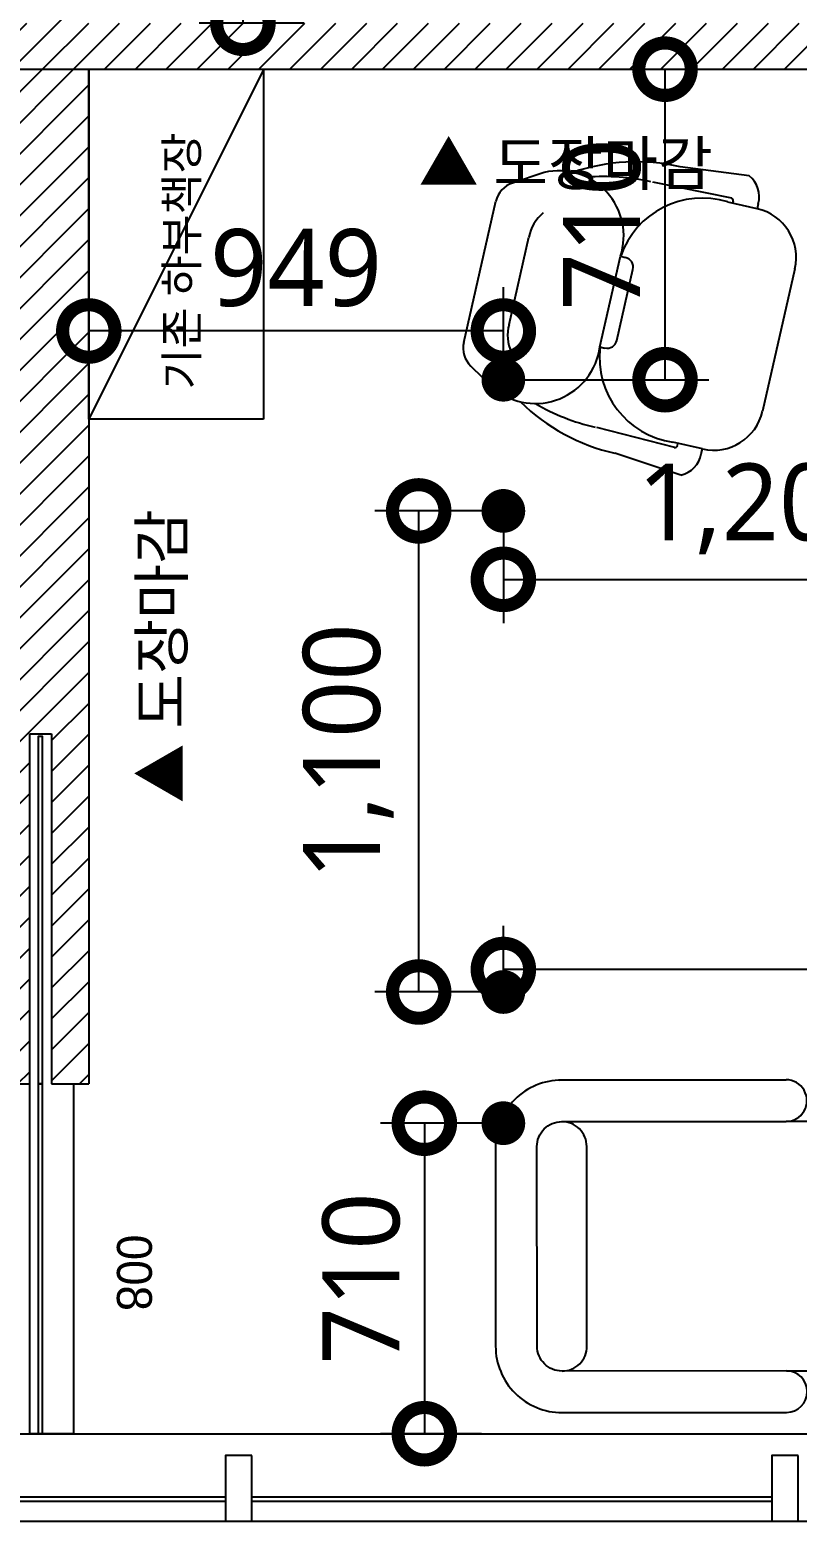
# Model space of a CAD drawing. Header units: metres. Extents: x 11578468 to 47831421, y -58341524 to -14256839.
# Drawn here: x 23753546 to 23755302, y -29045056 to -29041646 of the extents above; entities that cross this region are included whole.
import ezdxf
from ezdxf.enums import TextEntityAlignment as Align

# ---------------------------------------------------------------- set-up
doc = ezdxf.new("R2010")
doc.units = ezdxf.units.M
doc.header["$LTSCALE"] = 50
doc.header["$MEASUREMENT"] = 0
doc.layers.get('0').update_dxf_attribs({"linetype": 'CONTINUOUS'})
doc.layers.get('DEFPOINTS').update_dxf_attribs({"linetype": 'CONTINUOUS'})
doc.layers.add('002_전_다운라이트', color=40, linetype='CONTINUOUS', lineweight=9)
for name, color, linetype in [('CO-DOOR', 8, 'CONTINUOUS'), ('S-DIM', 7, 'CONTINUOUS'), ('wall', 3, 'CONTINUOUS')]:
    doc.layers.add(name, color=color, linetype=linetype)
doc.styles.add('DAWIN', font='NanumSquareR.ttf')
doc.styles.add('W-TEXT2', font='Dotum.ttf')
doc.styles.add('맑은 고딕', font='malgun.ttf')
doc.dimstyles.new('80', dxfattribs={"dimscale": 80, "dimtxt": 2.2, "dimasz": 3, "dimexe": 1.25, "dimexo": 0.625, "dimtad": 1, "dimdec": 0, "dimzin": 0, "dimdsep": 46, "dimlunit": 6, "dimtxsty": 'DAWIN', "dimblk1": 'DOTSMALL', "dimblk2": 'DOTSMALL', "dimsah": 1, "dimcen": 0.001, "dimclrd": 1, "dimclre": 1, "dimclrt": 3, "dimadec": 0, "dimazin": 0, "dimtfac": 1, "dimtdec": 0, "dimtix": 1, "dimtmove": 2, "dimatfit": 3, "dimldrblk": 'DOTSMALL', "dimfxl": 1.25, "dimtolj": 1, "dimtzin": 0, "dimarcsym": 0})
pattern_1 = [(45, (35200, -25360), (-35.35533906, 35.35533906), [])]

# ---------------------------------------------------------------- blocks, each defined once
blk = doc.blocks.new('슬하_전기')
at = {"layer": 'CO-DOOR'}
h = blk.add_hatch(dxfattribs=at)
h.set_pattern_fill('_USER', color=256, scale=50, angle=45, pattern_type=0)
h.set_pattern_definition(pattern_1)
h.paths.add_polyline_path([(11570219.1, -14338431.7), (11571823.8, -14338431.7), (11571823.8, -14338326.7), (11568526.8, -14338326.7), (11568526.8, -14335206.7), (11566008.8, -14335206.7), (11566008.8, -14335311.7), (11568421.8, -14335311.7), (11568421.8, -14338326.7), (11565008.8, -14338326.7), (11565008.8, -14335311.7), (11565108.8, -14335311.7), (11565108.8, -14335206.7), (11564903.8, -14335206.7), (11564903.8, -14338531.7), (11565008.8, -14338531.7), (11565008.8, -14338431.7)])
h = blk.add_hatch(dxfattribs=at)
h.set_pattern_fill('_USER', color=256, scale=50, angle=45, pattern_type=0)
h.set_pattern_definition(pattern_1)
h.paths.add_polyline_path([(11568316.8, -14340751.7), (11568391.8, -14340751.7), (11568391.8, -14339951.7), (11568441.8, -14339951.7), (11568441.8, -14340751.7), (11568526.8, -14340751.7), (11568526.8, -14338431.7), (11568316.8, -14338431.7)])
h.paths.add_polyline_path([(11572906.8, -14340321.7), (11572426.8, -14340321.7), (11572426.8, -14341101.7), (11572906.8, -14341101.7)])
h.paths.add_polyline_path([(11572928.8, -14337282.2), (11572928.8, -14337270.2), (11578027.8, -14337270.2), (11578027.8, -14337176.2), (11572828.8, -14337176.2), (11572828.8, -14337426.2), (11572928.8, -14337426.2), (11572928.8, -14337326.2), (11578027.8, -14337326.2), (11578027.8, -14337282.2)])
for p, q in [((11565008.8, -14338431.7), (11570219.1, -14338431.7)), ((11568526.8, -14338431.7), (11568526.8, -14340751.7)), ((11568526.8, -14338431.7), (11568926.8, -14338431.7)), ((11568526.8, -14339231.7), (11568526.8, -14338431.7)), ((11568926.8, -14338432.1), (11568526.8, -14339232.1)), ((11568926.8, -14338431.7), (11568926.8, -14339231.7)), ((11570037.7, -14338675.7), (11569879.6, -14338655.1)), ((11569569.1, -14338667.6), (11569496.2, -14338692)), ((11569997.9, -14338726.6), (11569817.3, -14338690.2)), ((11569384.8, -14339056.4), (11569458.3, -14338733.7)), ((11570001, -14338733.1), (11569999.9, -14338737.9)), ((11570056, -14338750.7), (11569988.7, -14338735.4)), ((11570058.6, -14338739.5), (11570056, -14338750.7)), ((11569488.5, -14339015.3), (11569534, -14338815.7)), ((11569696.2, -14339066.6), (11569743.4, -14338859.5)), ((11569743.4, -14338859.5), (11569754.6, -14338862)), ((11569734.9, -14339051.8), (11569771.9, -14338889.6)), ((11570142.6, -14338888.4), (11570068.4, -14339213.5)), ((11569696.2, -14339066.6), (11569707.4, -14339069.2)), ((11569456, -14339164), (11569400.8, -14339110.4)), ((11568926.8, -14339231.7), (11568526.8, -14339231.7)), ((11569868, -14339296.6), (11569689.4, -14339251.2)), ((11569881.8, -14339359.7), (11569730.4, -14339309.9)), ((11569930.8, -14339300.1), (11569863.5, -14339284.8)), ((11569873.6, -14339292.1), (11569874.7, -14339287.3)), ((11569928.2, -14339311.3), (11569930.8, -14339300.1)), ((11568391.8, -14340751.7), (11568391.8, -14339951.7)), ((11568391.8, -14339951.7), (11568441.8, -14339951.7)), ((11568441.8, -14339951.7), (11568441.8, -14340751.7)), ((11568316.8, -14340751.7), (11568391.8, -14340751.7)), ((11568441.8, -14340751.7), (11568526.8, -14340751.7)), ((11557749.8, -14341551.7), (11574908.4, -14341551.7)), ((11568839.8, -14341696.7), (11567649.8, -14341696.7)), ((11570089.8, -14341696.7), (11568899.8, -14341696.7)), ((11568839.8, -14341706.7), (11567649.8, -14341706.7)), ((11570089.8, -14341706.7), (11568899.8, -14341706.7)), ((11557749.8, -14341751.7), (11574991.3, -14341751.7))]:
    blk.add_line(p, q, dxfattribs=at)
for points in [[(11568421.1, -14340751.7), (11568421.1, -14339957.7), (11568411.1, -14339957.7), (11568411.1, -14340751.7)], [(11568421.1, -14341551.7), (11568421.1, -14340751.7), (11568411.1, -14340751.7), (11568411.1, -14341551.7)], [(11568899.8, -14341601.7), (11568839.8, -14341601.7), (11568839.8, -14341751.7), (11568899.8, -14341751.7)], [(11570149.8, -14341601.7), (11570089.8, -14341601.7), (11570089.8, -14341751.7), (11570149.8, -14341751.7)]]:
    blk.add_lwpolyline(points, close=True, dxfattribs=at)
at = {"layer": 'CO-DOOR', "elevation": 0}
for points in [[(11569603.3, -14340743.1), (11570122.3, -14340742.5), (11569609, -14340743.1, 0.414214), (11569457.1, -14340895.3), (11569457.6, -14341351.6, 0.414214), (11569609.8, -14341503.5), (11570123.2, -14341503, 1), (11570123, -14341407.9), (11569609.7, -14341408.5, -0.414214), (11569552.6, -14341351.5), (11569552.1, -14340895.2, -0.414214), (11569609.1, -14340838.1), (11570122.4, -14340837.6, 1), (11570122.3, -14340742.5)], [(11569609.7, -14341408.5, 0.414214), (11569666.7, -14341351.4), (11569666.2, -14340895.1, 0.414214), (11569609.1, -14340838.1)], [(11570123, -14341407.9), (11570170.6, -14341407.9, 0.414214), (11570218.1, -14341360.3), (11570217.5, -14340885, 0.414214), (11570170, -14340837.5), (11570122.4, -14340837.6)]]:
    blk.add_lwpolyline(points, format="xyb", dxfattribs=at)
at = {"layer": 'CO-DOOR'}
blk.add_lwpolyline([(11568441.8, -14340751.7), (11568491.8, -14340751.7), (11568491.8, -14341551.7), (11568391.8, -14341551.7), (11568391.8, -14340751.7)], dxfattribs=at)
for centre, radius, start, end in [((11569601.7, -14338813.1), 149.1, 341.8747, 102.6321), ((11569778.7, -14339090.6), 447.1, 76.9524, 108.871), ((11569514.4, -14338746.5), 57.5, 108.4704, 167.1598), ((11569706.3, -14339153.3), 476.1, 77.0617, 94.7599), ((11570000.1, -14338723.3), 60.7, 344.5796, 51.6676), ((11569930, -14338922.6), 196.3, 72.5847, 161.2764), ((11569995.4, -14338731.8), 5.75, 347.1598, 78.8839), ((11569626.7, -14338832.7), 94.2, 129.7832, 169.6188), ((11570030.4, -14338862.8), 115, 347.1598, 77.1598), ((11569749.5, -14338884.5), 23, 347.1598, 77.1598), ((11569579.4, -14339040.2), 94.2, 164.7008, 204.5365), ((11569440.8, -14339069.2), 57.5, 167.1598, 225.8492), ((11569548.4, -14339047), 149.1, 231.6875, 352.4449), ((11569891.7, -14339090.5), 196.3, 173.0432, 261.7349), ((11569712.5, -14339046.7), 23, 257.1598, 347.1598), ((11569828.2, -14338873.6), 447.1, 225.4486, 257.3673), ((11569790.1, -14338785.7), 476.1, 239.5598, 257.2579), ((11569956.3, -14339188), 115, 257.1598, 347.1598), ((11569868, -14339290.8), 5.75, 255.4357, 347.1598), ((11569868.5, -14339300.5), 60.7, 282.6521, 349.7401)]:
    blk.add_arc(centre, radius, start, end, dxfattribs=at)
at = {"layer": 'CO-DOOR', "style": '맑은 고딕'}
for s, height, p in [('기존 하부책장', 74.67, (11568702.1, -14339164.1)), ('▲ 도장마감', 100, (11568643.5, -14340110.1))]:
    blk.add_text(s, height=height, rotation=90, dxfattribs=at).set_placement(p, align=Align.TOP_LEFT)
blk.add_text('▲ 도장마감', height=100, dxfattribs=at).set_placement((11569282, -14338597), align=Align.TOP_LEFT)
at = {"layer": 'CO-DOOR', "style": 'W-TEXT2', "text_generation_flag": 4}
blk.add_text('800', height=80, rotation=90, dxfattribs=at).set_placement((11568631.2, -14341183.7), align=Align.MIDDLE_CENTER)
blk = doc.blocks.new('A$C8d63ac80')
at = {"layer": '002_전_다운라이트', "const_width": 50}
blk.add_lwpolyline([(50, 75, 1), (100, 75, 1)], format="xyb", close=True, dxfattribs=at)
blk = doc.blocks.new('_DOTSMALL')
at = {"color": 0, "linetype": 'ByBlock', "const_width": 0.5}
blk.add_lwpolyline([(-0.0625, 0, 1), (0.0625, 0, 1)], format="xyb", close=True, dxfattribs=at)
blk = doc.blocks.new('*D2705')
at = {"layer": 'DEFPOINTS', "color": 0}
for p in [(23754223.3, -29040770.6), (23754033.4, -29041630.6), (23754223.3, -29041630.6)]:
    blk.add_point(p, dxfattribs=at)
at = {"layer": 'S-DIM', "color": 1, "lineweight": -2, "ltscale": 10}
for p, q in [((23754173.3, -29040770.6), (23753933.4, -29040770.6)), ((23754033.4, -29040770.6), (23754033.4, -29041630.6)), ((23754173.3, -29041630.6), (23753933.4, -29041630.6))]:
    blk.add_line(p, q, dxfattribs=at)
at = {"layer": 'S-DIM', "color": 1, "lineweight": -2, "xscale": 240, "yscale": 240, "zscale": 240}
for p, rotation in [((23754033.4, -29040770.6), 90), ((23754033.4, -29041630.6), 270)]:
    blk.add_blockref('_DOTSMALL', p, dxfattribs=dict(at, rotation=rotation))
at = {"layer": 'S-DIM', "color": 3, "ltscale": 10, "insert": (23753889.5, -29041200.6), "char_height": 176, "attachment_point": 5, "rotation": 90, "style": 'DAWIN'}
blk.add_mtext('\\A1;860', dxfattribs=at)
blk = doc.blocks.new('*D2761')
at = {"layer": 'DEFPOINTS', "color": 0}
for p in [(23753680.8, -29042334.2), (23753680.8, -29042445.6), (23754629.3, -29042445.6)]:
    blk.add_point(p, dxfattribs=at)
at = {"layer": 'S-DIM', "color": 1, "lineweight": -2, "ltscale": 10}
for p, q in [((23753680.8, -29042395.6), (23753680.8, -29042234.2)), ((23754629.3, -29042395.6), (23754629.3, -29042234.2)), ((23754629.3, -29042334.2), (23753680.8, -29042334.2))]:
    blk.add_line(p, q, dxfattribs=at)
at = {"layer": 'S-DIM', "color": 1, "lineweight": -2, "xscale": 240, "yscale": 240, "zscale": 240, "rotation": 180}
blk.add_blockref('_DOTSMALL', (23753680.8, -29042334.2), dxfattribs=at)
at = {"layer": 'S-DIM', "color": 1, "lineweight": -2, "xscale": 240, "yscale": 240, "zscale": 240}
blk.add_blockref('_DOTSMALL', (23754629.3, -29042334.2), dxfattribs=at)
at = {"layer": 'S-DIM', "color": 3, "ltscale": 10, "insert": (23754155, -29042190.3), "char_height": 176, "attachment_point": 5, "style": 'DAWIN'}
blk.add_mtext('\\A1;949', dxfattribs=at)
blk = doc.blocks.new('*D2762')
at = {"layer": 'DEFPOINTS', "color": 0}
for p in [(23754629.3, -29041735.6), (23754999.2, -29041735.6), (23754629.3, -29042445.6)]:
    blk.add_point(p, dxfattribs=at)
at = {"layer": 'S-DIM', "color": 1, "lineweight": -2, "ltscale": 10}
for p, q in [((23754679.3, -29041735.6), (23755099.2, -29041735.6)), ((23754999.2, -29042445.6), (23754999.2, -29041735.6)), ((23754679.3, -29042445.6), (23755099.2, -29042445.6))]:
    blk.add_line(p, q, dxfattribs=at)
at = {"layer": 'S-DIM', "color": 1, "lineweight": -2, "xscale": 240, "yscale": 240, "zscale": 240}
for p, rotation in [((23754999.2, -29041735.6), 90), ((23754999.2, -29042445.6), 270)]:
    blk.add_blockref('_DOTSMALL', p, dxfattribs=dict(at, rotation=rotation))
at = {"layer": 'S-DIM', "color": 3, "ltscale": 10, "insert": (23754855.3, -29042090.6), "char_height": 176, "attachment_point": 5, "rotation": 90, "style": 'DAWIN'}
blk.add_mtext('\\A1;710', dxfattribs=at)
blk = doc.blocks.new('*D2763')
at = {"layer": 'DEFPOINTS', "color": 0}
for p in [(23754629.3, -29042745.6), (23755829.3, -29042902.1), (23755829.3, -29043145.6)]:
    blk.add_point(p, dxfattribs=at)
at = {"layer": 'S-DIM', "color": 1, "lineweight": -2, "ltscale": 10}
for p, q in [((23754629.3, -29042795.6), (23754629.3, -29043002.1)), ((23755829.3, -29043095.6), (23755829.3, -29042802.1)), ((23754629.3, -29042902.1), (23755829.3, -29042902.1))]:
    blk.add_line(p, q, dxfattribs=at)
at = {"layer": 'S-DIM', "color": 1, "lineweight": -2, "xscale": 240, "yscale": 240, "zscale": 240, "rotation": 180}
blk.add_blockref('_DOTSMALL', (23754629.3, -29042902.1), dxfattribs=at)
at = {"layer": 'S-DIM', "color": 1, "lineweight": -2, "xscale": 240, "yscale": 240, "zscale": 240}
blk.add_blockref('_DOTSMALL', (23755829.3, -29042902.1), dxfattribs=at)
at = {"layer": 'S-DIM', "color": 3, "ltscale": 10, "insert": (23755229.3, -29042741.1), "char_height": 176, "attachment_point": 5, "style": 'DAWIN'}
blk.add_mtext('\\A1;1,200', dxfattribs=at)
blk = doc.blocks.new('*D2765')
at = {"layer": 'DEFPOINTS', "color": 0}
for p in [(23754629.3, -29044145.6), (23754448.5, -29044855.6), (23754629.3, -29044855.6)]:
    blk.add_point(p, dxfattribs=at)
at = {"layer": 'S-DIM', "color": 1, "lineweight": -2, "ltscale": 10}
for p, q in [((23754579.3, -29044145.6), (23754348.5, -29044145.6)), ((23754448.5, -29044145.6), (23754448.5, -29044855.6)), ((23754579.3, -29044855.6), (23754348.5, -29044855.6))]:
    blk.add_line(p, q, dxfattribs=at)
at = {"layer": 'S-DIM', "color": 1, "lineweight": -2, "xscale": 240, "yscale": 240, "zscale": 240}
for p, rotation in [((23754448.5, -29044145.6), 90), ((23754448.5, -29044855.6), 270)]:
    blk.add_blockref('_DOTSMALL', p, dxfattribs=dict(at, rotation=rotation))
at = {"layer": 'S-DIM', "color": 3, "ltscale": 10, "insert": (23754304.6, -29044500.6), "char_height": 176, "attachment_point": 5, "rotation": 90, "style": 'DAWIN'}
blk.add_mtext('\\A1;710', dxfattribs=at)
blk = doc.blocks.new('*D2766')
at = {"layer": 'DEFPOINTS', "color": 0}
for p in [(23754435.6, -29042745.6), (23754629.3, -29042745.6), (23754629.3, -29043845.6)]:
    blk.add_point(p, dxfattribs=at)
at = {"layer": 'S-DIM', "color": 1, "lineweight": -2, "ltscale": 10}
for p, q in [((23754579.3, -29042745.6), (23754335.6, -29042745.6)), ((23754435.6, -29043845.6), (23754435.6, -29042745.6)), ((23754579.3, -29043845.6), (23754335.6, -29043845.6))]:
    blk.add_line(p, q, dxfattribs=at)
at = {"layer": 'S-DIM', "color": 1, "lineweight": -2, "xscale": 240, "yscale": 240, "zscale": 240}
for p, rotation in [((23754435.6, -29042745.6), 90), ((23754435.6, -29043845.6), 270)]:
    blk.add_blockref('_DOTSMALL', p, dxfattribs=dict(at, rotation=rotation))
at = {"layer": 'S-DIM', "color": 3, "ltscale": 10, "insert": (23754274.7, -29043295.6), "char_height": 176, "attachment_point": 5, "rotation": 90, "style": 'DAWIN'}
blk.add_mtext('\\A1;1,100', dxfattribs=at)
blk = doc.blocks.new('*D2767')
at = {"layer": 'DEFPOINTS', "color": 0}
for p in [(23754629.3, -29043794.2), (23754629.3, -29043845.6), (23757029.3, -29043845.6)]:
    blk.add_point(p, dxfattribs=at)
at = {"layer": 'S-DIM', "color": 1, "lineweight": -2, "ltscale": 10}
for p, q in [((23754629.3, -29043795.6), (23754629.3, -29043694.2)), ((23757029.3, -29043795.6), (23757029.3, -29043694.2)), ((23757029.3, -29043794.2), (23754629.3, -29043794.2))]:
    blk.add_line(p, q, dxfattribs=at)
at = {"layer": 'S-DIM', "color": 1, "lineweight": -2, "xscale": 240, "yscale": 240, "zscale": 240, "rotation": 180}
blk.add_blockref('_DOTSMALL', (23754629.3, -29043794.2), dxfattribs=at)
at = {"layer": 'S-DIM', "color": 1, "lineweight": -2, "xscale": 240, "yscale": 240, "zscale": 240}
blk.add_blockref('_DOTSMALL', (23757029.3, -29043794.2), dxfattribs=at)
at = {"layer": 'S-DIM', "color": 3, "ltscale": 10, "insert": (23755829.3, -29043633.2), "char_height": 176, "attachment_point": 5, "style": 'DAWIN'}
blk.add_mtext('\\A1;2,400', dxfattribs=at)

msp = doc.modelspace()

# ---------------------------------------------------------------- block references
at = {"layer": '002_전_다운라이트'}
for p in [(23754554.3, -29042520.6), (23754554.3, -29042820.6), (23754554.3, -29043920.6), (23754554.3, -29044220.6)]:
    msp.add_blockref('A$C8d63ac80', p, dxfattribs=at)
at = {"layer": 'wall'}
msp.add_blockref('슬하_전기', (12185153.9, -14703303.9), dxfattribs=at)

# ---------------------------------------------------------------- dimensions: what is measured, and where the dimension line sits
at = {"layer": 'S-DIM', "ltscale": 10}
for base, p1, p2, picture, middle in [((23754033.4, -29041630.6), (23754223.3, -29040770.6), (23754223.3, -29041630.6), '*D2705', (23753889.5, -29041200.6)), ((23754999.2, -29041735.6), (23754629.3, -29042445.6), (23754629.3, -29041735.6), '*D2762', (23754855.3, -29042090.6)), ((23754435.6, -29042745.6), (23754629.3, -29043845.6), (23754629.3, -29042745.6), '*D2766', (23754274.7, -29043295.6)), ((23754448.5, -29044855.6), (23754629.3, -29044145.6), (23754629.3, -29044855.6), '*D2765', (23754304.6, -29044500.6))]:
    dim = msp.add_linear_dim(base=base, p1=p1, p2=p2, angle=90, dimstyle='80', dxfattribs=at)
    dim.commit()
    dim.dimension.update_dxf_attribs({"geometry": picture, "text_midpoint": middle})
for base, p1, p2, picture, middle in [((23753680.794211, -29042334.1985226), (23754629.294211, -29042445.5665849), (23753680.794211, -29042445.5665849), '*D2761', (23754155.044211, -29042190.2983799)), ((23755829.3, -29042902.1), (23754629.3, -29042745.6), (23755829.3, -29043145.6), '*D2763', (23755229.3, -29042741.1)), ((23754629.3, -29043794.2), (23757029.3, -29043845.6), (23754629.3, -29043845.6), '*D2767', (23755829.3, -29043633.2))]:
    dim = msp.add_linear_dim(base=base, p1=p1, p2=p2, dimstyle='80', dxfattribs=at)
    dim.commit()
    dim.dimension.update_dxf_attribs({"geometry": picture, "text_midpoint": middle})

doc.saveas('drawing.dxf')
